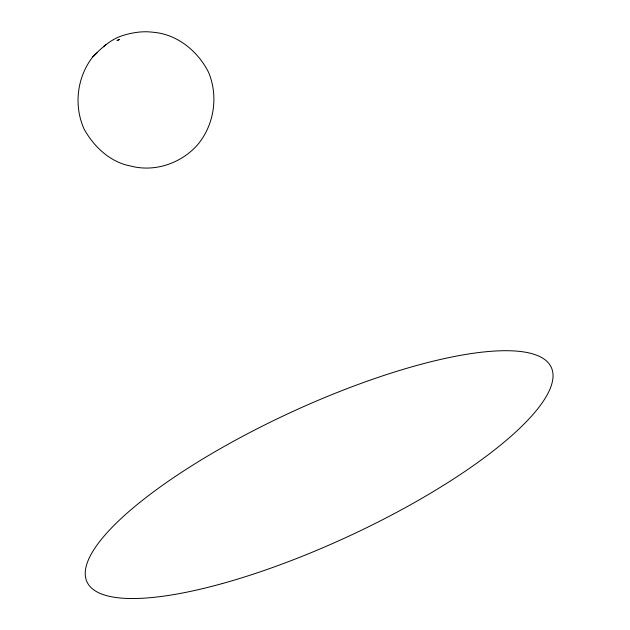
<?xml version="1.0" encoding="UTF-8"?>
<svg xmlns="http://www.w3.org/2000/svg" width="630" height="630" viewBox="0 0 630 630"><rect width="100%" height="100%" fill="white"/><g stroke="black" fill="none" stroke-linecap="round" stroke-linejoin="round"><path stroke-width="0.94" d="M92.87 56.755C76.939 77.065 73.529 105.73 84.184 129.244C93.964 146.774 110.313 162.256 130.536 165.989C154.775 172.486 181.33 163.32 197.733 144.624C214.184 124.811 218.46 96.579 208.766 72.733C198.08 51.164 177.109 33.941 152.507 32.201C142.467 30.894 131.89 32.65 122.228 35.697C110.463 39.54 101.367 48.116 92.87 56.755L97.335 52.581M103.619 46.73L106.013 44.494M117.164 40.454L119.456 39.509L117.164 40.454M222.256 583.569A255.741 68.347 -24.8 0 0 551.943 369.015A255.741 68.347 -24.8 0 0 183.149 471.287A255.741 68.347 -24.8 0 0 222.256 583.569"/></g></svg>
